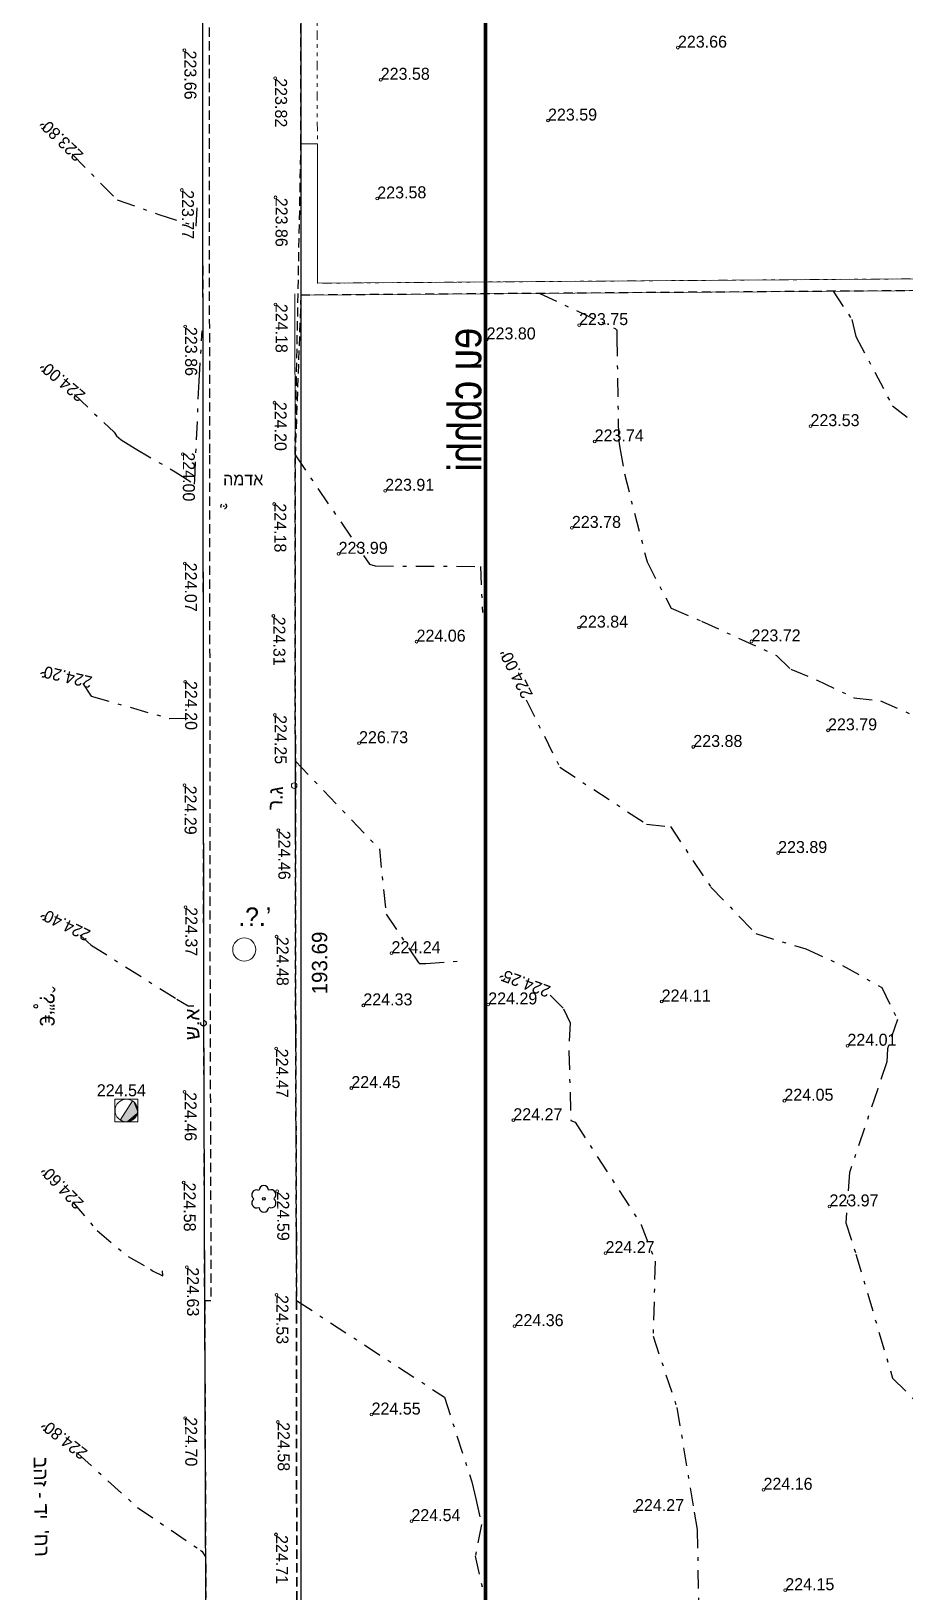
# Model space of a CAD drawing. Extents: x 231979 to 232154, y 632653 to 632930.
# Drawn here: x 232023.18 to 232046.85, y 632774.33 to 632816.63 of the extents above; entities that cross this region are included whole.
import ezdxf
from ezdxf.enums import TextEntityAlignment as Align

# ---------------------------------------------------------------- set-up
doc = ezdxf.new("R2010")
doc.units = 0
doc.header["$MEASUREMENT"] = 0
doc.header["$PDMODE"] = 32
doc.header["$PDSIZE"] = 0.15
for name, pattern in [('DASHDOT', [1, 0.5, -0.25, 0, -0.25]), ('DASHED2', [0.375, 0.25, -0.125]), ('DIVIDE2', [0.625, 0.25, -0.125, 0, -0.125, 0, -0.125]), ('HIDDEN', [0.375, 0.25, -0.125])]:
    doc.linetypes.add(name, pattern=pattern)
for name, color, linetype, lineweight in [('1502', 7, 'Continuous', 20), ('1609', 8, 'Continuous', 20), ('2401', 7, 'Continuous', 30), ('2402', 7, 'Continuous', 20), ('2404', 7, 'HIDDEN', 30), ('2407', 7, 'DIVIDE2', 20), ('2602', 8, 'Continuous', 20), ('2603', 8, 'Continuous', 20), ('2801', 3, 'Continuous', 25), ('2810', 3, 'DASHED2', 25), ('4402', 1, 'Continuous', 20), ('4804', 29, 'Continuous', 20)]:
    doc.layers.add(name, color=color, linetype=linetype, lineweight=lineweight)
for name, color, linetype in [('1506', 252, 'DASHDOT'), ('1802', 15, 'Continuous'), ('1803', 10, 'DASHDOT'), ('2421', 7, 'Continuous')]:
    doc.layers.add(name, color=color, linetype=linetype)
doc.styles.add('hebtext', font='hebtxt.shx')
doc.styles.add('HEBTXT', font='hebtxt.shx')
doc.styles.add('MAVAT_HEBTXT', font='hebtxt.shx')
doc.styles.add('WinHeb_7bitBackward', font='techno_m')

# ---------------------------------------------------------------- blocks, each defined once
blk = doc.blocks.new('2801')
blk.add_circle((0, 0), 0.0362178538504536)
for centre, start, end in [((-0.1991469816828612, 0.1132156491978094), 63.29374363292867, 237.469539213029), ((-0.0015258625644492, 0.2290741698467173), 3.293743634627335, 177.4695392152514), ((0.197621119118412, 0.1158585206489079), 303.2937436350329, 117.4695392141759), ((-0.197621119118412, -0.1158585206489078), 123.2937436350328, 297.4695392141759), ((0.0015258625644492, -0.2290741698117926), 183.2937436346273, 357.4695392152515), ((0.1991469816828612, -0.1132156491628848), 243.2937436329287, 57.46953921302892)]:
    blk.add_arc(centre, 0.1297199659328796, start, end)
at = {"style": 'hebtext'}
for tag, p in [('VEGETATION_NUM', (0.0081991291372105, 1.92211814159211)), ('HIGHT', (0.0081991291372105, 1.281696232877414)), ('VEGETATION_TYPE', (0.0081991291372105, 0.6491807670216077))]:
    blk.add_attdef(tag, p, '', height=0.375, dxfattribs=at)
blk = doc.blocks.new('*U1', base_point=(1.230658689674374, -0.0519636970368047))
at = {"color": 0}
for points in [[(0.7512456561167957, 0.9761408712099022), (0.6635266320725535, 1.037763674837018), (-0.4773631639585453, -1.135493481256613), (-0.667287318641702, -1.035349540329616)], [(0.7512456561167957, 0.9761408712099022), (-0.4773631639585453, -1.135493481256613), (-0.0114646758281343, -1.231701910970725)], [(1.214980411389017, -0.202592290627634), (0.7512456561167957, 0.9761408712099022), (-0.0114646758281343, -1.231701910970725)], [(1.138668258284804, 0.4697399640816512), (1.039799840127674, 0.6603312265456209), (0.7512456561167957, 0.9761408712099022), (0.9093376299923724, 0.8308586588347242)], [(1.214980411389017, -0.202592290627634), (1.230658689674374, -0.0519636970368047), (0.7512456561167957, 0.9761408712099022), (1.138668258284804, 0.4697399640816512)], [(1.230658689674374, -0.0519636970368047), (1.230658689674374, 0.0519636970368075), (1.138668258284804, 0.4697399640816512), (1.202938817607889, 0.2648758905089526)], [(-0.4773631639585453, -1.135493481256613), (-0.2729345710959236, -1.201136027343057), (-0.0114646758281343, -1.231701910970725), (-0.0602129994021092, -1.23028266304284)], [(-0.0114646758281343, -1.231701910970725), (0.4320401354000979, -1.153500046677174), (1.214980411389017, -0.202592290627634), (0.9509077560495413, -0.7829402759889207)], [(-0.0114646758281343, -1.231701910970725), (0.0114646758281243, -1.231701910970725), (0.4320401354000979, -1.153500046677174), (0.2251732939102499, -1.210998771258827)], [(0.4320401354000979, -1.153500046677174), (0.625779655998672, -1.060952806876424), (0.9509077560495413, -0.7829402759889207), (0.8005051784095101, -0.9361690529067596)], [(0.9509077560495413, -0.7829402759889207), (1.072417482704546, -0.6059222549720547), (1.214980411389017, -0.202592290627634), (1.161342346817008, -0.4104935928493177)]]:
    blk.add_solid(points, dxfattribs=at)
blk = doc.blocks.new('4804')
at = {"layer": '4804'}
blk.add_lwpolyline([(1.230658689674374, -1.231701910970725), (1.230658689674374, 1.226115524678804), (-1.239530797892768, 1.226115524678806), (-1.239530797892768, -1.231701910970725)], close=True, dxfattribs=at)
blk.add_lwpolyline([(1.230658689674374, -0.0519636970368047), (1.230658689674374, 0.0519636970368075, 0.2446433032628448), (0.6635266320725535, 1.037763674837018), (-0.667287318641702, -1.035349540329616, 0.1417364557809968), (-0.0114646758281343, -1.231701910970725), (0.0114646758281243, -1.231701910970725, 0.3992067370255515)], format="xyb", close=True, dxfattribs=at)
blk.add_lwpolyline([(0.6635266320725536, 1.037763674837018), (-0.6672873186417019, -1.035349540329616)], dxfattribs=at)
blk.add_circle((0, 0), 1.23175526639052, dxfattribs=at)
blk.add_blockref('*U1', (1.230658689674374, -0.0519636970368047), dxfattribs=at)
at = {"style": 'hebtext', "flags": 1}
for tag, p in [('NAME', (3.5952, 29.23090000000001)), ('COVER', (3.5952, 18.6983)), ('MATERIAL', (3.5952, 8.165700000000001)), ('TL', (2.95, -2.366899999999998)), ('MANH_TYPE', (3.5952, -2.366899999999998)), ('IL', (3.5952, -12.8995))]:
    blk.add_attdef(tag, p, '', height=1.3, dxfattribs=at)
at = {"style": 'hebtext'}
blk.add_attdef('NUMBER', (-0.0178694757477308, 2.233081841516808), '', height=1.3, dxfattribs=at)
blk = doc.blocks.new('4402')
at = {"layer": '4402'}
blk.add_circle((0, 0), 1.25, dxfattribs=at)
at = {"style": 'hebtext'}
for tag, p in [('NUMBER', (1.926328270313546, -0.5935718600585302)), ('NAME', (1.926328270313546, -3.016633827444001))]:
    blk.add_attdef(tag, p, '', height=1.3, dxfattribs=at)
blk = doc.blocks.new('2401')
at = {"color": 2}
blk.add_circle((0, 0), 0.25, dxfattribs=at)
at = {"style": 'hebtext'}
blk.add_attdef('COVER_TYPE', (-10, 1), '', height=1.3, dxfattribs=at)
blk = doc.blocks.new('2402')
at = {"style": 'HEBTXT'}
blk.add_attdef('STREET-NAME', text='', height=3, dxfattribs=at).set_placement((0, 1), align=Align.CENTER)
at = {"layer": '2421', "style": 'HEBTXT'}
blk.add_attdef('STREET-CODE', text='', height=2, dxfattribs=at).set_placement((0, -3), align=Align.CENTER)
blk = doc.blocks.new('2404')
at = {"color": 2}
blk.add_circle((0, 0), 0.075, dxfattribs=at)
at = {"style": 'hebtext'}
blk.add_attdef('COVER_TYPE', (-1.984369990416034, 0.5704786111980056), '', height=0.39, dxfattribs=at)
blk = doc.blocks.new('2810')
blk.add_point((0, 0))
at = {"style": 'hebtext'}
blk.add_attdef('TYPE', (-0.0709804351208732, 2.274295887444167), '', height=1.3, dxfattribs=at)
blk = doc.blocks.new('2603')
at = {"color": 2}
blk.add_circle((0, 0), 0.075, dxfattribs=at)
at = {"style": 'hebtext'}
blk.add_attdef('TYPE', (-0.6792384156863635, 0.3055097091884917), '', height=0.39, dxfattribs=at)
blk = doc.blocks.new('1502')
blk.add_circle((0, 0), 0.15)
at = {"style": 'hebtext'}
for tag, p in [('METER', (-10.33333333333333, -0.003690037414142866)), ('CENTIMETER', (1, -0.003690039682753943))]:
    blk.add_attdef(tag, p, '', height=1.3, dxfattribs=at)
at = {"style": 'hebtext', "flags": 1}
blk.add_attdef('HEIGHT', (1, -0.003690037414142866), '', height=1.3, dxfattribs=at)
blk = doc.blocks.new('1506')
at = {"color": 2}
blk.add_circle((0, 0), 0.25, dxfattribs=at)
at = {"color": 2, "style": 'hebtext'}
blk.add_attdef('HEIGHT', (-5.333333333333333, -1), '', height=1.3, dxfattribs=at)
blk = doc.blocks.new('1609')
for points in [[(0, 0, 0, 0, 0), (-5.34193266591712, 0, 0.3, 0, 0), (-5.989351696134506, 0, 0, 0, 0)], [(0, 0, 0, 0, 0), (5.34193266591712, 0, 0.3, 0, 0), (5.989351696134506, 0, 0, 0, 0)], [(0, 0, 0, 0, 0), (5.34193266591712, 0, 0.3, 0, 0), (5.989351696134506, 0, 0, 0, 0)], [(0, 0, 0, 0, 0), (5.34193266591712, 0, 0.3, 0, 0), (5.989351696134506, 0, 0, 0, 0)]]:
    blk.add_lwpolyline(points, format="xyseb")
at = {"style": 'hebtext'}
blk.add_attdef('LENGTH', text='', height=1.3, dxfattribs=at).set_placement((-0.001331343670488039, 1), align=Align.CENTER)

msp = doc.modelspace()

# ---------------------------------------------------------------- linework, layer by layer
at = {"layer": '1506'}
for points, elevation in [([(232024.290023257, 632813.290565339), (232025.506363571, 632812.0600180561), (232026.642135414, 632811.655680594), (232027.654576744, 632811.338973837), (232027.686825853, 632811.957409695)], 223.8), ([(232036.9608188632, 632809.5198976763), (232039.004203252, 632808.5662764229), (232039.024154535, 632808.552264305), (232039.040522812, 632808.536251063), (232039.045267486, 632808.5291346629), (232039.04852338, 632808.515537799), (232039.048565615, 632808.319510682), (232039.093353494, 632805.570579894), (232039.130606985, 632805.332432113), (232039.252739251, 632804.6288862689), (232039.867666515, 632802.240569476), (232040.523511719, 632800.988743164), (232041.345674961, 632800.6357317261), (232043.377323575, 632799.705331984), (232043.758033757, 632799.33449815), (232044.476941113, 632799.039374382), (232045.470090239, 632798.563618785), (232046.188129543, 632798.47498683), (232047.039836741, 632798.10536831)], 223.75), ([(232044.9057945797, 632809.5777255867), (232045.414228892, 632808.8151396511), (232045.524255869, 632808.355658451), (232046.515077659, 632806.47075632), (232047.914368292, 632805.400993686)], 223.5), ([(232024.35280698, 632806.777390306), (232025.426512505, 632805.755649464), (232025.492621824, 632805.664146986), (232025.617565886, 632805.555352508), (232025.994236047, 632805.319606977), (232027.083537275, 632804.681771208), (232027.59977892, 632804.345550129), (232027.606958984, 632804.364796875), (232027.611896691, 632804.4540524139), (232027.730796277, 632807.139807005), (232027.816004366, 632808.509365082)], 224), ([(232030.3298131126, 632805.1424038822), (232032.346780908, 632802.184011346), (232032.50139517, 632802.134234358), (232035.35, 632802.122), (232035.407972797, 632800.871656131)], 224), ([(232024.581010092, 632798.95125452), (232024.804697638, 632798.601637795), (232026.927282745, 632798.001268558), (232027.594579984, 632798.0124341999)], 224.2), ([(232036.592261402, 632798.501010438), (232037.501655111, 632796.680634667), (232039.854845925, 632795.1345133621), (232040.497863856, 632795.067623785), (232041.594131456, 632793.4313986229), (232042.810902239, 632792.167791901), (232044.164098743, 632791.753615799), (232045.163437751, 632791.302421687), (232046.225653553, 632790.709635488), (232046.651923049, 632789.842078573), (232046.37754464, 632789.049177131), (232046.36035059, 632788.692354223), (232046.107477329, 632787.938112943), (232045.353660377, 632785.698460458), (232045.248131934, 632784.334868066), (232045.525987959, 632783.479922392), (232046.519755469, 632780.116915737), (232048.714588602, 632777.939745251), (232049.177898265, 632777.6916588871), (232050.578951855, 632777.355468035), (232053.232561237, 632774.804886804), (232055.569405902, 632775.906050286), (232057.406333178, 632775.093327602), (232058.724508818, 632773.987372488)], 224), ([(232030.33823171, 632796.8465927897), (232032.6161983, 632794.462346825), (232032.796359913, 632792.69700128), (232033.688883179, 632791.360519872), (232033.869812104, 632791.361975827), (232034.757487366, 632791.4235865129)], 224.25), ([(232024.507036236, 632792.128754616), (232024.804312704, 632791.857899023), (232027.124942228, 632790.3910363311), (232027.437894649, 632790.21514214), (232027.591244186, 632790.215930233)], 224.4), ([(232037.240925378, 632790.498904867), (232037.603594892, 632790.1349407639), (232037.783683965, 632789.750983498), (232037.746881446, 632788.973313549), (232037.803022696, 632787.107227157), (232037.915367835, 632787.055453196), (232039.709811588, 632784.274822203), (232040.084275949, 632783.292805776), (232040.031200931, 632781.2571727929), (232040.674591275, 632779.321544966), (232041.14352795, 632776.48631677), (232041.225613017, 632776.017733925), (232041.284367125, 632772.421300375)], 224.25), ([(232024.299801756, 632784.895228595), (232024.96845061, 632784.118380688), (232025.807375637, 632783.418858206), (232026.411821057, 632783.0740790679), (232026.466661586, 632783.032285226), (232026.748338931, 632782.8947526721), (232026.740380463, 632783.027751928)], 224.6), ([(232030.3706190478, 632782.2248284809), (232034.375195355, 632779.606478662), (232035.11759433, 632777.312969742), (232035.22585215, 632776.851018109), (232035.383034192, 632776.1522911721), (232035.212768876, 632775.299492325), (232035.711532664, 632773.0562899379)], 224.5), ([(232024.410780248, 632778.107549028), (232024.445801338, 632778.080285619), (232026.05844495, 632776.616675159), (232027.768892848, 632775.460747072), (232027.814438168, 632775.422110433), (232027.9116589431, 632775.2592762391)], 224.8)]:
    msp.add_lwpolyline(points, dxfattribs=dict(at, elevation=elevation))
at = {"layer": '1802'}
msp.add_lwpolyline([(232030.4900000003, 632888.3979708814), (232030.4900000003, 632694.7073929721), (232038.490000002, 632686.7073929702), (232083.1960910926, 632686.7073929702), (232081.7936050139, 632903.6423282354), (232045.3891781966, 632903.397632043, 0.4122462465661554), (232030.4900000003, 632888.3979708818)], format="xyb", dxfattribs=at)
at = {"layer": '1803', "ltscale": 5, "const_width": 0.1}
msp.add_lwpolyline([(232035.4900000003, 632888.3979708793), (232035.4900000002, 632696.7784607839), (232040.5610678139, 632691.7073929703), (232078.1636615631, 632691.7073929703), (232076.8260421607, 632898.6088252894), (232045.4227854644, 632898.397744989, 0.4122462465638451)], format="xyb", close=True, dxfattribs=at)
at = {"layer": '2401'}
msp.add_lwpolyline([(232027.8586647566, 632715.335358065), (232028.1230968635, 632724.8536536573), (232028.5470933918, 632729.467595404, -0.03105905409911215), (232028.2712737058, 632730.9372594305, -0.1052622770499385), (232028.5495282507, 632734.152287595), (232028.4240027472, 632735.4343754579), (232028.2481413352, 632737.2305824074, -0.1565698681580391), (232028.4698791136, 632740.29560104), (232028.351396277, 632743.4195372983), (232027.9696481872, 632751.0836478202), (232028.0230481814, 632753.1121729537), (232027.936242529, 632757.1700705894), (232027.9924177737, 632761.7979952438), (232027.9119188705, 632768.88269523), (232027.9117036087, 632774.163534221), (232027.882, 632782.2170000001), (232027.8560850933, 632790.4551667712), (232027.8476173409, 632798.7994158395), (232027.8411830332, 632805.139878418), (232027.832504093, 632813.6922350873), (232027.8248577192, 632821.2270855698)], format="xyb", dxfattribs=at)
at = {"layer": '2404'}
msp.add_lwpolyline([(232027.7923281127, 632853.2822434744), (232027.9623280252, 632853.2824159905), (232027.9712726823, 632844.4682178824), (232027.9772564936, 632838.5716813199), (232027.9847496743, 632831.1877895787), (232027.9880619156, 632827.9238577298), (232027.9948576317, 632821.2272580859), (232028.0025040055, 632813.6924076034), (232028.0111829456, 632805.140050934), (232028.0176172534, 632798.7995883556), (232028.0260848219, 632790.4555204139), (232028.0519991589, 632782.2175347686), (232027.882, 632782.2170000001), (232027.8560850933, 632790.4551667712), (232027.8476173409, 632798.7994158395), (232027.8411830332, 632805.139878418), (232027.832504093, 632813.6922350873), (232027.8248577192, 632821.2270855698), (232027.8180620032, 632827.9236852137), (232027.8147497619, 632831.1876170626), (232027.8072565811, 632838.5715088038), (232027.8012727698, 632844.4680453663)], close=True, dxfattribs=at)
at = {"layer": '2407'}
msp.add_lwpolyline([(232030.9400000003, 632809.7965080325), (232030.9240752972, 632819.9459543779), (232030.9772789574, 632849.2855975577), (232035.9011213917, 632849.2195405776), (232035.876697113, 632825.7343585347), (232077.0091839777, 632825.6656018608), (232076.9366549331, 632848.4002905444), (232082.0175537138, 632848.5081516914), (232082.4738462137, 632810.1715997568)], close=True, dxfattribs=at)
at = {"layer": '2602'}
for points in [[(232030.9400000003, 632813.57462037), (232030.4900000003, 632813.57462037)], [(232030.9400000003, 632813.57462037), (232030.9400000003, 632809.7965080325)], [(232082.4738462137, 632810.1715997568), (232030.9400000003, 632809.7965080325)], [(232082.4760806722, 632809.8511828275), (232030.4900000003, 632809.4727994916)]]:
    msp.add_lwpolyline(points, dxfattribs=at)
at = {"layer": '2603'}
msp.add_lwpolyline([(232030.3253862849, 632809.5046656481), (232030.3298131126, 632805.1424038822), (232030.3362474203, 632798.8019413038), (232030.3447124819, 632790.4603437496), (232030.3706190478, 632782.2248284809)], dxfattribs=at)
at = {"layer": '2810'}
for points in [[(232030.3749898256, 632774.1023413301), (232030.3706190478, 632782.2248284809), (232030.3447124819, 632790.4603437496), (232030.3362474203, 632798.8019413038), (232030.3298131126, 632805.1424038822), (232030.4900000003, 632813.57462037), (232030.4870964863, 632823.696112871)], [(232027.9948576317, 632821.2272580859), (232028.0025040055, 632813.6924076034), (232028.0111829456, 632805.140050934), (232028.0176172534, 632798.7995883556), (232028.0260848219, 632790.4555204139), (232028.0519991589, 632782.2175347686), (232027.882, 632782.2170000001), (232027.9117036087, 632774.163534221)], [(232082.8155563232, 632761.5215025418), (232082.5630558107, 632792.1807579915), (232082.4760806722, 632809.8511828275), (232030.4900000003, 632809.4727994916), (232030.3298131126, 632805.1424038822), (232030.3362474203, 632798.8019413038), (232030.3447124819, 632790.4603437496), (232030.3706190478, 632782.2248284809), (232030.3749898256, 632774.1023413301)]]:
    msp.add_lwpolyline(points, dxfattribs=at)

# ---------------------------------------------------------------- block references
at = {"layer": '1502'}
ref = msp.add_blockref('1502', (232040.7030633876, 632816.180642385, 223.6607665456), dxfattribs=dict(at, xscale=0.25, yscale=0.25, zscale=0.25))
ref.add_attrib('HEIGHT', '223.66', (232040.7030633876, 632816.180642385, 223.6607665456), dxfattribs={"layer": '0', "height": 0.325, "style": 'hebtext'})
ref = msp.add_blockref('1502', (232027.3314289289, 632816.113636521, 223.6581266513), dxfattribs=dict(at, xscale=0.25, yscale=0.25, zscale=0.25))
ref.add_attrib('HEIGHT', '223.66', (232027.3314405267, 632816.1022079556, 223.6581266513), dxfattribs={"layer": '0', "height": 0.325, "rotation": 270.058143999656, "style": 'hebtext'})
ref = msp.add_blockref('1502', (232029.7881227733, 632815.3541871299, 223.8175363743), dxfattribs=dict(at, xscale=0.25, yscale=0.25, zscale=0.25))
ref.add_attrib('HEIGHT', '223.82', (232029.7881266392, 632815.3503776081, 223.8175363743), dxfattribs={"layer": '0', "height": 0.325, "rotation": 270.058143999656, "style": 'hebtext'})
ref = msp.add_blockref('1502', (232032.6505994613, 632815.3094169418, 223.5752558175), dxfattribs=dict(at, xscale=0.25, yscale=0.25, zscale=0.25))
ref.add_attrib('HEIGHT', '223.58', (232032.6505994613, 632815.3094169418, 223.5752558175), dxfattribs={"layer": '0', "height": 0.325, "style": 'hebtext'})
ref = msp.add_blockref('1502', (232037.1832975494, 632814.2037524222, 223.5939326027), dxfattribs=dict(at, xscale=0.25, yscale=0.25, zscale=0.25))
ref.add_attrib('HEIGHT', '223.59', (232037.1832975494, 632814.2037524222, 223.5939326027), dxfattribs={"layer": '0', "height": 0.325, "style": 'hebtext'})
ref = msp.add_blockref('1502', (232032.5584025719, 632812.0899198618, 223.5769342201), dxfattribs=dict(at, xscale=0.25, yscale=0.25, zscale=0.25))
ref.add_attrib('HEIGHT', '223.58', (232032.5584025719, 632812.0899198618, 223.5769342201), dxfattribs={"layer": '0', "height": 0.325, "rotation": 0.4170230000040772, "style": 'hebtext'})
ref = msp.add_blockref('1502', (232027.2651954702, 632812.3217201319, 223.7731008951), dxfattribs=dict(at, xscale=0.25, yscale=0.25, zscale=0.25))
ref.add_attrib('HEIGHT', '223.77', (232027.2651993361, 632812.3179106101, 223.7731008951), dxfattribs={"layer": '0', "height": 0.325, "rotation": 270.058143999656, "style": 'hebtext'})
ref = msp.add_blockref('1502', (232029.8007152207, 632812.1230140256, 223.8636341251), dxfattribs=dict(at, xscale=0.25, yscale=0.25, zscale=0.25))
ref.add_attrib('HEIGHT', '223.86', (232029.8007268185, 632812.1115854601, 223.8636341251), dxfattribs={"layer": '0', "height": 0.325, "rotation": 270.058143999656, "style": 'hebtext'})
ref = msp.add_blockref('1502', (232029.8007104837, 632809.2189804962, 224.1822664751), dxfattribs=dict(at, xscale=0.25, yscale=0.25, zscale=0.25))
ref.add_attrib('HEIGHT', '224.18', (232029.8006911541, 632809.2380281055, 224.1822664751), dxfattribs={"layer": '0', "height": 0.325, "rotation": 270.058143999656, "style": 'hebtext'})
ref = msp.add_blockref('1502', (232027.3515076684, 632808.622043639, 223.8593301652), dxfattribs=dict(at, xscale=0.25, yscale=0.25, zscale=0.25))
ref.add_attrib('HEIGHT', '223.86', (232027.3515192661, 632808.6106150735, 223.8593301652), dxfattribs={"layer": '0', "height": 0.325, "rotation": 270.058143999656, "style": 'hebtext'})
ref = msp.add_blockref('1502', (232035.519873795, 632808.2727756151, 223.8011006715), dxfattribs=dict(at, xscale=0.25, yscale=0.25, zscale=0.25))
ref.add_attrib('HEIGHT', '223.80', (232035.519873795, 632808.2727756151, 223.8011006715), dxfattribs={"layer": '0', "height": 0.325, "style": 'hebtext'})
ref = msp.add_blockref('1502', (232038.0250939468, 632808.6615162279, 223.7507478606), dxfattribs=dict(at, xscale=0.25, yscale=0.25, zscale=0.25))
ref.add_attrib('HEIGHT', '223.75', (232038.0250939468, 632808.6615162279, 223.7507478606), dxfattribs={"layer": '0', "height": 0.325, "style": 'hebtext'})
ref = msp.add_blockref('1502', (232029.7758899611, 632806.5579939043, 224.2023467227), dxfattribs=dict(at, xscale=0.25, yscale=0.25, zscale=0.25))
ref.add_attrib('HEIGHT', '224.20', (232029.7758667656, 632806.5808510354, 224.2023467227), dxfattribs={"layer": '0', "height": 0.325, "rotation": 270.058143999656, "style": 'hebtext'})
ref = msp.add_blockref('1502', (232044.294162981, 632805.9220160749, 223.532928294), dxfattribs=dict(at, xscale=0.25, yscale=0.25, zscale=0.25))
ref.add_attrib('HEIGHT', '223.53', (232044.294162981, 632805.9220160749, 223.532928294), dxfattribs={"layer": '0', "height": 0.325, "style": 'hebtext'})
ref = msp.add_blockref('1502', (232038.447504744, 632805.5083938027, 223.7364818335), dxfattribs=dict(at, xscale=0.25, yscale=0.25, zscale=0.25))
ref.add_attrib('HEIGHT', '223.74', (232038.447504744, 632805.5083938027, 223.7364818335), dxfattribs={"layer": '0', "height": 0.325, "style": 'hebtext'})
ref = msp.add_blockref('1502', (232027.2898157681, 632805.163230237, 223.9961706221), dxfattribs=dict(at, xscale=0.25, yscale=0.25, zscale=0.25))
ref.add_attrib('HEIGHT', '224.00', (232027.2897655111, 632805.212754021, 223.9961706221), dxfattribs={"layer": '0', "height": 0.325, "rotation": 270.058143999656, "style": 'hebtext'})
ref = msp.add_blockref('1502', (232032.771050324, 632804.1708162461, 223.9148551675), dxfattribs=dict(at, xscale=0.25, yscale=0.25, zscale=0.25))
ref.add_attrib('HEIGHT', '223.91', (232032.771050324, 632804.1708162461, 223.9148551675), dxfattribs={"layer": '0', "height": 0.325, "style": 'hebtext'})
ref = msp.add_blockref('1502', (232029.7672625283, 632803.8111663683, 224.1834405428), dxfattribs=dict(at, xscale=0.25, yscale=0.25, zscale=0.25))
ref.add_attrib('HEIGHT', '224.18', (232029.7672431986, 632803.8302139776, 224.1834405428), dxfattribs={"layer": '0', "height": 0.325, "rotation": 270.058143999656, "style": 'hebtext'})
ref = msp.add_blockref('1502', (232037.8306471597, 632803.164330272, 223.7800290499), dxfattribs=dict(at, xscale=0.25, yscale=0.25, zscale=0.25))
ref.add_attrib('HEIGHT', '223.78', (232037.8306471597, 632803.164330272, 223.7800290499), dxfattribs={"layer": '0', "height": 0.325, "style": 'hebtext'})
ref = msp.add_blockref('1502', (232031.5103484183, 632802.4621443003, 223.9854890218), dxfattribs=dict(at, xscale=0.25, yscale=0.25, zscale=0.25))
ref.add_attrib('HEIGHT', '223.99', (232031.5103484183, 632802.4621443003, 223.9854890218), dxfattribs={"layer": '0', "height": 0.325, "style": 'hebtext'})
ref = msp.add_blockref('1502', (232027.3443839426, 632802.1990910494, 224.0739903825), dxfattribs=dict(at, xscale=0.25, yscale=0.25, zscale=0.25))
ref.add_attrib('HEIGHT', '224.07', (232027.3443607471, 632802.2219481805, 224.0739903825), dxfattribs={"layer": '0', "height": 0.325, "rotation": 270.058143999656, "style": 'hebtext'})
ref = msp.add_blockref('1502', (232029.7414796683, 632800.7779228999, 224.3060614831), dxfattribs=dict(at, xscale=0.25, yscale=0.25, zscale=0.25))
ref.add_attrib('HEIGHT', '224.31', (232029.7414989979, 632800.7588752907, 224.3060614831), dxfattribs={"layer": '0', "height": 0.325, "rotation": 270.058143999656, "style": 'hebtext'})
ref = msp.add_blockref('1502', (232038.0229273733, 632800.4626000319, 223.8377837194), dxfattribs=dict(at, xscale=0.25, yscale=0.25, zscale=0.25))
ref.add_attrib('HEIGHT', '223.84', (232038.0229273733, 632800.4626000319, 223.8377837194), dxfattribs={"layer": '0', "height": 0.325, "style": 'hebtext'})
ref = msp.add_blockref('1502', (232033.6219141483, 632800.081846129, 224.0613710195), dxfattribs=dict(at, xscale=0.25, yscale=0.25, zscale=0.25))
ref.add_attrib('HEIGHT', '224.06', (232033.6219141483, 632800.081846129, 224.0613710195), dxfattribs={"layer": '0', "height": 0.325, "style": 'hebtext'})
ref = msp.add_blockref('1502', (232042.6973974635, 632800.0891858973, 223.7230837929), dxfattribs=dict(at, xscale=0.25, yscale=0.25, zscale=0.25))
ref.add_attrib('HEIGHT', '223.72', (232042.6973974635, 632800.0891858973, 223.7230837929), dxfattribs={"layer": '0', "height": 0.325, "style": 'hebtext'})
ref = msp.add_blockref('1502', (232027.3516533255, 632798.9925690101, 224.1988684983), dxfattribs=dict(at, xscale=0.25, yscale=0.25, zscale=0.25))
ref.add_attrib('HEIGHT', '224.20', (232027.35163013, 632799.0154261412, 224.1988684983), dxfattribs={"layer": '0', "height": 0.325, "rotation": 270.058143999656, "style": 'hebtext'})
ref = msp.add_blockref('1502', (232029.7791650177, 632798.0938380949, 224.2461252628), dxfattribs=dict(at, xscale=0.25, yscale=0.25, zscale=0.25))
ref.add_attrib('HEIGHT', '224.25', (232029.7791688836, 632798.0900285731, 224.2461252628), dxfattribs={"layer": '0', "height": 0.325, "rotation": 270.058143999656, "style": 'hebtext'})
ref = msp.add_blockref('1502', (232032.0636791212, 632797.3302358487, 226.7258761271), dxfattribs=dict(at, xscale=0.25, yscale=0.25, zscale=0.25))
ref.add_attrib('HEIGHT', '226.73', (232032.0636791212, 632797.3302358487, 226.7258761271), dxfattribs={"layer": '0', "height": 0.325, "style": 'hebtext'})
ref = msp.add_blockref('1502', (232044.7692828093, 632797.6781793808, 223.7941136429), dxfattribs=dict(at, xscale=0.25, yscale=0.25, zscale=0.25))
ref.add_attrib('HEIGHT', '223.79', (232044.7692828093, 632797.6781793808, 223.7941136429), dxfattribs={"layer": '0', "height": 0.325, "style": 'hebtext'})
ref = msp.add_blockref('1502', (232041.1197136246, 632797.2279661805, 223.8800675753), dxfattribs=dict(at, xscale=0.25, yscale=0.25, zscale=0.25))
ref.add_attrib('HEIGHT', '223.88', (232041.1197136246, 632797.2279661805, 223.8800675753), dxfattribs={"layer": '0', "height": 0.325, "style": 'hebtext'})
ref = msp.add_blockref('1502', (232027.3359840183, 632796.1908826904, 224.2853086338), dxfattribs=dict(at, xscale=0.25, yscale=0.25, zscale=0.25))
ref.add_attrib('HEIGHT', '224.29', (232027.3359956161, 632796.1794541249, 224.2853086338), dxfattribs={"layer": '0', "height": 0.325, "rotation": 270.058143999656, "style": 'hebtext'})
ref = msp.add_blockref('1502', (232029.8770232237, 632794.9698358588, 224.4617927599), dxfattribs=dict(at, xscale=0.25, yscale=0.25, zscale=0.25))
ref.add_attrib('HEIGHT', '224.46', (232029.8770348214, 632794.9584072933, 224.4617927599), dxfattribs={"layer": '0', "height": 0.325, "rotation": 270.058143999656, "style": 'hebtext'})
ref = msp.add_blockref('1502', (232043.4175877256, 632794.353148662, 223.8934483531), dxfattribs=dict(at, xscale=0.25, yscale=0.25, zscale=0.25))
ref.add_attrib('HEIGHT', '223.89', (232043.4175877256, 632794.353148662, 223.8934483531), dxfattribs={"layer": '0', "height": 0.325, "style": 'hebtext'})
ref = msp.add_blockref('1502', (232027.3598381469, 632792.8881336768, 224.3682248554), dxfattribs=dict(at, xscale=0.25, yscale=0.25, zscale=0.25))
ref.add_attrib('HEIGHT', '224.37', (232027.3598420128, 632792.884324155, 224.3682248554), dxfattribs={"layer": '0', "height": 0.325, "rotation": 270.058143999656, "style": 'hebtext'})
ref = msp.add_blockref('1502', (232029.8305021036, 632792.0860502259, 224.4831686966), dxfattribs=dict(at, xscale=0.25, yscale=0.25, zscale=0.25))
ref.add_attrib('HEIGHT', '224.48', (232029.8305059695, 632792.0822407041, 224.4831686966), dxfattribs={"layer": '0', "height": 0.325, "rotation": 270.058143999656, "style": 'hebtext'})
ref = msp.add_blockref('1502', (232032.9432796895, 632791.6382382987, 224.2409370588), dxfattribs=dict(at, xscale=0.25, yscale=0.25, zscale=0.25))
ref.add_attrib('HEIGHT', '224.24', (232032.9432796895, 632791.6382382987, 224.2409370588), dxfattribs={"layer": '0', "height": 0.325, "style": 'hebtext'})
ref = msp.add_blockref('1502', (232032.1801495269, 632790.224090124, 224.3299564853), dxfattribs=dict(at, xscale=0.25, yscale=0.25, zscale=0.25))
ref.add_attrib('HEIGHT', '224.33', (232032.1801495269, 632790.224090124, 224.3299564853), dxfattribs={"layer": '0', "height": 0.325, "style": 'hebtext'})
ref = msp.add_blockref('1502', (232035.5632576146, 632790.2501410116, 224.2929846394), dxfattribs=dict(at, xscale=0.25, yscale=0.25, zscale=0.25))
ref.add_attrib('HEIGHT', '224.29', (232035.5632576146, 632790.2501410116, 224.2929846394), dxfattribs={"layer": '0', "height": 0.325, "style": 'hebtext'})
ref = msp.add_blockref('1502', (232040.2624923352, 632790.328293303, 224.1055910177), dxfattribs=dict(at, xscale=0.25, yscale=0.25, zscale=0.25))
ref.add_attrib('HEIGHT', '224.11', (232040.2624923352, 632790.328293303, 224.1055910177), dxfattribs={"layer": '0', "height": 0.325, "style": 'hebtext'})
ref = msp.add_blockref('1502', (232045.2950262086, 632789.1304587326, 224.0094758104), dxfattribs=dict(at, xscale=0.25, yscale=0.25, zscale=0.25))
ref.add_attrib('HEIGHT', '224.01', (232045.2950262086, 632789.1304587326, 224.0094758104), dxfattribs={"layer": '0', "height": 0.325, "style": 'hebtext'})
ref = msp.add_blockref('1502', (232029.8164423946, 632789.05304555, 224.4707331109), dxfattribs=dict(at, xscale=0.25, yscale=0.25, zscale=0.25))
ref.add_attrib('HEIGHT', '224.47', (232029.8164543782, 632789.0492360451, 224.4707331109), dxfattribs={"layer": '0', "height": 0.325, "rotation": 270.1802349988899, "style": 'hebtext'})
ref = msp.add_blockref('1502', (232031.8545145496, 632787.9837172199, 224.4504083952), dxfattribs=dict(at, xscale=0.25, yscale=0.25, zscale=0.25))
ref.add_attrib('HEIGHT', '224.45', (232031.8545145496, 632787.9837172199, 224.4504083952), dxfattribs={"layer": '0', "height": 0.325, "style": 'hebtext'})
ref = msp.add_blockref('1502', (232027.3362139228, 632787.8837005764, 224.4581145089), dxfattribs=dict(at, xscale=0.25, yscale=0.25, zscale=0.25))
ref.add_attrib('HEIGHT', '224.46', (232027.3362498736, 632787.8722720615, 224.4581145089), dxfattribs={"layer": '0', "height": 0.325, "rotation": 270.1802349988899, "style": 'hebtext'})
ref = msp.add_blockref('1502', (232043.5869672355, 632787.64055068, 224.0478056705), dxfattribs=dict(at, xscale=0.25, yscale=0.25, zscale=0.25))
ref.add_attrib('HEIGHT', '224.05', (232043.5869672355, 632787.64055068, 224.0478056705), dxfattribs={"layer": '0', "height": 0.325, "style": 'hebtext'})
ref = msp.add_blockref('1502', (232036.244081912, 632787.1110141044, 224.2711944894), dxfattribs=dict(at, xscale=0.25, yscale=0.25, zscale=0.25))
ref.add_attrib('HEIGHT', '224.27', (232036.244081912, 632787.1110141044, 224.2711944894), dxfattribs={"layer": '0', "height": 0.325, "style": 'hebtext'})
ref = msp.add_blockref('1502', (232027.3125092858, 632785.4264081416, 224.5827324693), dxfattribs=dict(at, xscale=0.25, yscale=0.25, zscale=0.25))
ref.add_attrib('HEIGHT', '224.58', (232027.3125212693, 632785.4225986367, 224.5827324693), dxfattribs={"layer": '0', "height": 0.325, "rotation": 270.1802349988899, "style": 'hebtext'})
ref = msp.add_blockref('1502', (232029.8440044947, 632785.1856963333, 224.5937802204), dxfattribs=dict(at, xscale=0.25, yscale=0.25, zscale=0.25))
ref.add_attrib('HEIGHT', '224.59', (232029.8440404455, 632785.1742678185, 224.5937802204), dxfattribs={"layer": '0', "height": 0.325, "rotation": 270.1802349988899, "style": 'hebtext'})
ref = msp.add_blockref('1502', (232044.808440171, 632784.7760898122, 223.9718779491), dxfattribs=dict(at, xscale=0.25, yscale=0.25, zscale=0.25))
ref.add_attrib('HEIGHT', '223.97', (232044.808440171, 632784.7760898122, 223.9718779491), dxfattribs={"layer": '0', "height": 0.325, "style": 'hebtext'})
ref = msp.add_blockref('1502', (232038.7411076503, 632783.5104550561, 224.2655642095), dxfattribs=dict(at, xscale=0.25, yscale=0.25, zscale=0.25))
ref.add_attrib('HEIGHT', '224.27', (232038.7411076503, 632783.5104550561, 224.2655642095), dxfattribs={"layer": '0', "height": 0.325, "style": 'hebtext'})
ref = msp.add_blockref('1502', (232027.3994722109, 632783.128845692, 224.6256860626), dxfattribs=dict(at, xscale=0.25, yscale=0.25, zscale=0.25))
ref.add_attrib('HEIGHT', '224.63', (232027.3994841945, 632783.1250361871, 224.6256860626), dxfattribs={"layer": '0', "height": 0.325, "rotation": 270.1802349988899, "style": 'hebtext'})
ref = msp.add_blockref('1502', (232029.8249928221, 632782.3764381487, 224.5341951488), dxfattribs=dict(at, xscale=0.25, yscale=0.25, zscale=0.25))
ref.add_attrib('HEIGHT', '224.53', (232029.824994872, 632782.3726286254, 224.5341951488), dxfattribs={"layer": '0', "height": 0.325, "rotation": 270.03083099849, "style": 'hebtext'})
ref = msp.add_blockref('1502', (232036.2758014596, 632781.5305909463, 224.3635863683), dxfattribs=dict(at, xscale=0.25, yscale=0.25, zscale=0.25))
ref.add_attrib('HEIGHT', '224.36', (232036.2758014596, 632781.5305909463, 224.3635863683), dxfattribs={"layer": '0', "height": 0.325, "style": 'hebtext'})
ref = msp.add_blockref('1502', (232032.4037603335, 632779.1345092757, 224.5455933419), dxfattribs=dict(at, xscale=0.25, yscale=0.25, zscale=0.25))
ref.add_attrib('HEIGHT', '224.55', (232032.4037603335, 632779.1345092757, 224.5455933419), dxfattribs={"layer": '0', "height": 0.325, "style": 'hebtext'})
ref = msp.add_blockref('1502', (232027.3517658581, 632779.0364182147, 224.6975100345), dxfattribs=dict(at, xscale=0.25, yscale=0.25, zscale=0.25))
ref.add_attrib('HEIGHT', '224.70', (232027.3516815547, 632779.0592752021, 224.6975100345), dxfattribs={"layer": '0', "height": 0.325, "rotation": 270.2113230002129, "style": 'hebtext'})
ref = msp.add_blockref('1502', (232029.860964543, 632778.9326123928, 224.5825352265), dxfattribs=dict(at, xscale=0.25, yscale=0.25, zscale=0.25))
ref.add_attrib('HEIGHT', '224.58', (232029.8609665929, 632778.9288028695, 224.5825352265), dxfattribs={"layer": '0', "height": 0.325, "rotation": 270.03083099849, "style": 'hebtext'})
ref = msp.add_blockref('1502', (232043.0208462883, 632777.0953838918, 224.1573027908), dxfattribs=dict(at, xscale=0.25, yscale=0.25, zscale=0.25))
ref.add_attrib('HEIGHT', '224.16', (232043.0208462883, 632777.0953838918, 224.1573027908), dxfattribs={"layer": '0', "height": 0.325, "style": 'hebtext'})
ref = msp.add_blockref('1502', (232033.4817700618, 632776.2457482722, 224.5397643879), dxfattribs=dict(at, xscale=0.25, yscale=0.25, zscale=0.25))
ref.add_attrib('HEIGHT', '224.54', (232033.4817700618, 632776.2457482722, 224.5397643879), dxfattribs={"layer": '0', "height": 0.325, "style": 'hebtext'})
ref = msp.add_blockref('1502', (232039.5406994231, 632776.5176319857, 224.2702333105), dxfattribs=dict(at, xscale=0.25, yscale=0.25, zscale=0.25))
ref.add_attrib('HEIGHT', '224.27', (232039.5406994231, 632776.5176319857, 224.2702333105), dxfattribs={"layer": '0', "height": 0.325, "style": 'hebtext'})
ref = msp.add_blockref('1502', (232029.8132842857, 632775.8871370801, 224.7113490093), dxfattribs=dict(at, xscale=0.25, yscale=0.25, zscale=0.25))
ref.add_attrib('HEIGHT', '224.71', (232029.8132945353, 632775.8680894638, 224.7113490093), dxfattribs={"layer": '0', "height": 0.325, "rotation": 270.03083099849, "style": 'hebtext'})
ref = msp.add_blockref('1502', (232043.6117645369, 632774.3750115883, 224.1534721823), dxfattribs=dict(at, xscale=0.25, yscale=0.25, zscale=0.25))
ref.add_attrib('HEIGHT', '224.15', (232043.6117645369, 632774.3750115883, 224.1534721823), dxfattribs={"layer": '0', "height": 0.325, "style": 'hebtext'})
at = {"layer": '1506', "xscale": 0.25, "yscale": 0.25, "zscale": 0.25}
for p, rotation, values in [((232023.4870774653, 632814.045464047, 223.8), 136, {'HEIGHT': '223.80'}), ((232023.4941303419, 632807.468236483, 224), 140, {'HEIGHT': '224.00'}), ((232035.9543433689, 632799.7220198334, 224), 117, {'HEIGHT': '224.00'}), ((232023.5038864408, 632799.1844897086, 224.2), 167, {'HEIGHT': '224.20'}), ((232023.5109309377, 632792.6003139216, 224.4), 154, {'HEIGHT': '224.40'}), ((232035.9413943384, 632790.9560946766, 224.25), 160, {'HEIGHT': '224.25'}), ((232023.5224350605, 632785.6764424166, 224.6), 134, {'HEIGHT': '224.60'}), ((232023.5290018271, 632778.7686547416, 224.8), 142, {'HEIGHT': '224.80'})]:
    msp.add_blockref('1506', p, dxfattribs=dict(at, rotation=rotation)).add_auto_attribs(values)
at = {"layer": '1609'}
ref = msp.add_blockref('1609', (232030.4858599557, 632791.4625129242), dxfattribs=dict(at, xscale=0.320000000093738, yscale=0.320000000093738, zscale=0.320000000093738, rotation=90.00000023742977))
ref.add_attrib('LENGTH', '193.69', dxfattribs={"layer": '0', "height": 0.416, "rotation": 90.00000023345373, "style": 'hebtext'}).set_placement((232031.202701538, 632791.3727757424), align=Align.CENTER)
at = {"layer": '2401', "lineweight": 0}
ref = msp.add_blockref('2401', (232023.3059560597, 632790.2022029657), dxfattribs=dict(at, xscale=0.2000000000015927, yscale=0.2000000000015927, zscale=0.2000000000015927, rotation=318.2793938562291))
ref.add_attrib('NAME', 'ˆ\x8c”‘€', dxfattribs={"layer": '0', "height": 0.4000000000915584, "rotation": 270.1802358159949, "style": 'MAVAT_HEBTXT'}).set_placement((232023.6242806425, 632790.2032043252), align=Align.MIDDLE)
at = {"layer": '2402'}
ref = msp.add_blockref('2402', (232024.0901396991, 632777.066200782, 224.8972773341), dxfattribs=dict(at, rotation=270.7697630026857))
ref.add_attrib('STREET-NAME', "בהז - די  'חר", (232023.2474084618, 632777.9885646385, 224.8972773341), dxfattribs={"height": 0.3900000000060156, "rotation": 270.7697630075916, "style": 'hebtext'})
at = {"layer": '2404'}
ref = msp.add_blockref('2404', (232027.8474610883, 632789.7412620233), dxfattribs=dict(at, rotation=89.94707675172107))
ref.add_attrib('COVER_TYPE', 'ש.א', (232027.7397802509, 632789.2848957242), dxfattribs={"layer": '0', "height": 0.39, "rotation": 89.94707675860832, "style": 'hebtext'})
at = {"layer": '2603', "rotation": 88.35840200112051}
msp.add_blockref('2603', (232030.3068338377, 632796.1801764797, 224.4617927599), dxfattribs=at).add_auto_attribs({'TYPE': 'ר.ג'})
at = {"layer": '2801'}
msp.add_blockref('2801', (232029.485842831, 632784.9806523161), dxfattribs=at)
at = {"layer": '2810', "xscale": 0.25, "yscale": 0.25, "zscale": 0.25}
msp.add_blockref('2810', (232028.3978022269, 632803.7535414216), dxfattribs=at).add_auto_attribs({'TYPE': 'המדא'})
at = {"layer": '4402'}
ref = msp.add_blockref('4402', (232028.953, 632791.738, 225.378), dxfattribs=dict(at, xscale=0.25, yscale=0.25, zscale=0.25))
ref.add_attrib('NAME', '.\x9a.’', dxfattribs={"layer": '0', "height": 0.5, "style": 'MAVAT_HEBTXT'}).set_placement((232029.2390055135, 632792.6317861971, 225.378), align=Align.MIDDLE)
at = {"layer": '4804'}
ref = msp.add_blockref('4804', (232025.7600412145, 632787.3751767995, 224.535), dxfattribs=dict(at, xscale=0.25, yscale=0.25, zscale=0.25))
ref.add_attrib('TL', '224.54', (232024.9594681064, 632787.7609303709, 224.535), dxfattribs={"layer": '0', "height": 0.3249999998862167, "style": 'hebtext'})

# ---------------------------------------------------------------- texts
at = {"layer": '1803', "ltscale": 1.5, "style": 'WinHeb_7bitBackward', "text_generation_flag": 2}
msp.add_text('eu cbhhi', height=0.9, rotation=89.9999999983325, dxfattribs=at).set_placement((232035.3744514138, 632808.5861190844))

doc.saveas('drawing.dxf')
